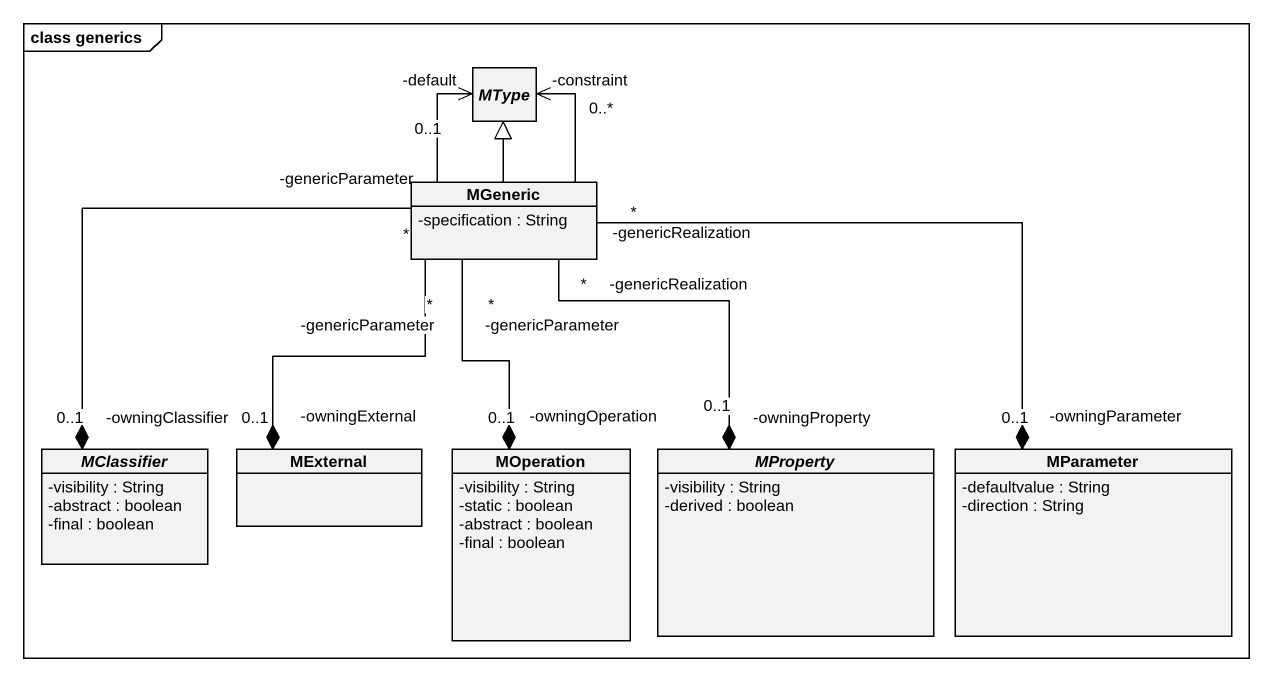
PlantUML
@startuml
mainframe class generics
hide circle
hide empty members
skinparam classAttributeIconSize 0
abstract class MType
class MGeneric {
  -specification : String
}
abstract class MClassifier {
  -visibility : String
  -abstract : boolean
  -final : boolean
}
class MExternal
class MOperation {
  -visibility : String
  -static : boolean
  -abstract : boolean
  -final : boolean
}
abstract class MProperty {
  -visibility : String
  -derived : boolean
}
class MParameter {
  -defaultvalue : String
  -direction : String
}
MGeneric -up-|> MType
MGeneric -up-> "-default\n0..1" MType
MGeneric -up-> "-constraint\n0..*" MType
MClassifier "-owningClassifier\n0..1" *-up- "-genericParameter\n*" MGeneric
MExternal "-owningExternal\n0..1" *-up- "-genericParameter\n*" MGeneric
MOperation "-owningOperation\n0..1" *-up- "-genericParameter\n*" MGeneric
MProperty "-owningProperty\n0..1" *-up- "-genericRealization\n*" MGeneric
MParameter "-owningParameter\n0..1" *-left- "-genericRealization\n*" MGeneric
@enduml
